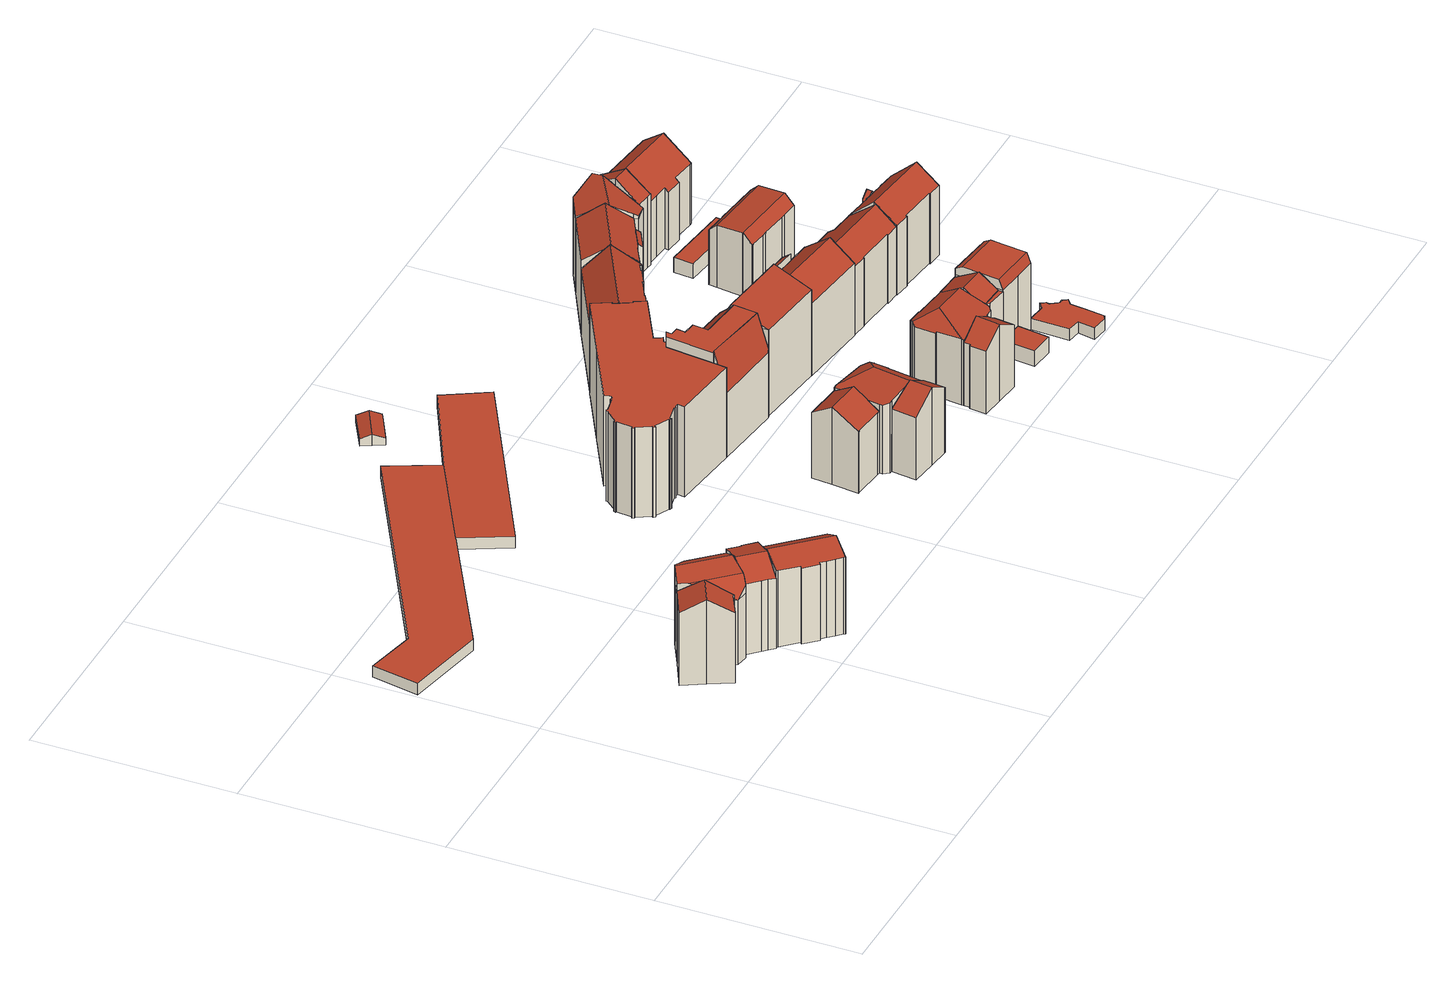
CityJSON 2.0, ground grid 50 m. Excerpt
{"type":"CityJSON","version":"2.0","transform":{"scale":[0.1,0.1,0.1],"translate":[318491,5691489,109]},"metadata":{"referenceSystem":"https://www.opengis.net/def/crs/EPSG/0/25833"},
"CityObjects":{
"building1":{"type":"Building","attributes":{"Gemeindeschluessel":14713000,"Geometrietyp2DReferenz":"3000","function":"31001_9998","roofType":"9999"},"children":["building1-1","building1-2","building1-3"]},
"building1-1":{"type":"BuildingPart","attributes":{"Dachtyp_tdc":"tdcGableRoof","Dachneigung":27.51,"QualitaetDacherkennung":45,"Geometrietyp2DReferenz":"3000","roofType":"3100","measuredHeight":22.39},"parents":["building1"],"geometry":[{"type":"MultiSurface","lod":"2","boundaries":[[[0,1,2,3]],[[1,4,5,2]],[[4,6,7,8,5]],[[9,10,11,12,13,14]],[[10,0,3,11]],[[15,16,6,4,1]],[[1,0,10,9,15]],[[3,2,5,8,17,12,11]],[[18,16,15]],[[17,8,7,19]],[[19,7,6,16,18]],[[9,14,18,15]],[[17,19,13,12]],[[14,13,19,18]]],"semantics":{"surfaces":[{"type":"WallSurface"},{"type":"RoofSurface"},{"type":"GroundSurface"},{"type":"ClosureSurface"}],"values":[0,0,0,0,0,1,1,2,0,3,3,0,3,3]}}]},
"building1-2":{"type":"BuildingPart","attributes":{"Dachtyp_tdc":"tdcGableRoof","Dachneigung":31.47,"QualitaetDacherkennung":44,"Geometrietyp2DReferenz":"3000","roofType":"3100","measuredHeight":22.16},"parents":["building1"],"geometry":[{"type":"MultiSurface","lod":"2","boundaries":[[[20,21,22,23,24]],[[25,26,27,28,29,30]],[[26,31,32,27]],[[31,33,34,32]],[[33,35,36,34]],[[35,37,38,36]],[[37,39,40,38]],[[39,41,42,40]],[[41,20,24,42]],[[37,35,33,31,26,25,43]],[[43,44,45,21,20,41,39,37]],[[24,23,46,47,48,28,27,32,34,36,38,40,42]],[[49,44,43]],[[47,46,50,51]],[[46,23,22,50]],[[51,50,45,44,49]],[[50,22,21,45]],[[25,30,52,49,43]],[[29,28,48,53]],[[47,51,53,48]],[[52,53,51,49]],[[29,53,52,30]]],"semantics":{"surfaces":[{"type":"WallSurface"},{"type":"RoofSurface"},{"type":"GroundSurface"},{"type":"ClosureSurface"}],"values":[0,0,0,0,0,0,0,0,0,1,1,2,0,3,3,3,3,0,3,3,3,3]}}]},
"building1-3":{"type":"BuildingPart","attributes":{"Dachtyp_tdc":"tdcFreeFormRoof","Dachneigung":1.65,"QualitaetDacherkennung":26,"Geometrietyp2DReferenz":"3000","roofType":"5000","measuredHeight":21.56},"parents":["building1"],"geometry":[{"type":"MultiSurface","lod":"2","boundaries":[[[54,55,56,57]],[[55,58,59,56]],[[58,60,61,59]],[[60,62,63,61]],[[62,29,28,63]],[[22,64,65,23]],[[64,66,67,65]],[[66,13,12,67]],[[7,54,57,8]],[[68,69,70,71,16,18,14,66]],[[30,72,73,74,75,76,52]],[[77,71,70,78,44,49,52,76]],[[7,6,77,76,54]],[[54,76,75,55]],[[55,75,74,58]],[[58,74,73,60]],[[60,73,72,62]],[[62,72,30,29]],[[66,14,13]],[[22,21,69,68,64]],[[64,68,66]],[[57,56,59,61,63,28,48,47,46,23,65,67,12,17,8]],[[48,28,29,53]],[[46,47,51,50]],[[47,48,53,51]],[[46,50,22,23]],[[8,17,19,7]],[[17,12,13,19]],[[78,45,44]],[[45,50,51,49,44]],[[49,51,53,52]],[[78,70,69,21,45]],[[50,45,21,22]],[[71,77,6,16]],[[16,6,7,19,18]],[[18,19,13,14]],[[29,30,52,53]]],"semantics":{"surfaces":[{"type":"WallSurface"},{"type":"RoofSurface"},{"type":"GroundSurface"},{"type":"ClosureSurface"}],"values":[0,0,0,0,0,0,0,0,0,1,1,1,0,0,0,0,0,0,0,0,0,2,3,3,3,3,3,3,0,3,3,0,3,0,3,3,3]}}]},
"building2":{"type":"Building","attributes":{"Dachtyp_tdc":"tdcGableRoof","Gemeindeschluessel":14713000,"Dachneigung":30.45,"QualitaetDacherkennung":76,"Geometrietyp2DReferenz":"3000","function":"31001_9998","roofType":"3100","measuredHeight":22.3},"geometry":[{"type":"MultiSurface","lod":"2","boundaries":[[[79,80,81,82]],[[80,83,84,81]],[[83,85,86,84]],[[85,87,88,86]],[[87,89,90,88]],[[89,91,92,90]],[[91,93,94,92]],[[93,95,96,94]],[[95,97,98,96]],[[97,99,100,98]],[[99,101,102,100]],[[101,103,104,102]],[[103,105,106,104]],[[105,79,82,106]],[[101,99,97,95]],[[95,93,91,89,87,85,83,80,79,105,103,101]],[[82,81,84,86,88,90,92,94,96,98,100,102,104,106]]],"semantics":{"surfaces":[{"type":"WallSurface"},{"type":"RoofSurface"},{"type":"GroundSurface"}],"values":[0,0,0,0,0,0,0,0,0,0,0,0,0,0,1,1,2]}}]},
"building3":{"type":"Building","attributes":{"Dachtyp_tdc":"tdcPolyFlatRoof","Gemeindeschluessel":14713000,"Dachneigung":0,"QualitaetDacherkennung":34,"Geometrietyp2DReferenz":"3000","function":"31001_2000","roofType":"1000","measuredHeight":3},"geometry":[{"type":"MultiSurface","lod":"2","boundaries":[[[107,108,109,110]],[[108,111,112,109]],[[111,113,114,112]],[[113,115,116,114]],[[115,117,118,116]],[[117,119,120,118]],[[119,107,110,120]],[[119,117,115,113,111,108,107]],[[110,109,112,114,116,118,120]]],"semantics":{"surfaces":[{"type":"WallSurface"},{"type":"RoofSurface"},{"type":"GroundSurface"}],"values":[0,0,0,0,0,0,0,1,2]}}]},
"building4":{"type":"Building","attributes":{"Dachtyp_tdc":"tdcPolyFlatRoof","Gemeindeschluessel":14713000,"Dachneigung":0,"QualitaetDacherkennung":31,"Geometrietyp2DReferenz":"3000","function":"31001_2000","roofType":"1000","measuredHeight":3},"geometry":[{"type":"MultiSurface","lod":"2","boundaries":[[[121,122,123,124]],[[122,125,126,123]],[[125,127,128,126]],[[127,129,130,128]],[[129,121,124,130]],[[129,127,125,122,121]],[[124,123,126,128,130]]],"semantics":{"surfaces":[{"type":"WallSurface"},{"type":"RoofSurface"},{"type":"GroundSurface"}],"values":[0,0,0,0,0,1,2]}}]},
"building5":{"type":"Building","attributes":{"Gemeindeschluessel":14713000,"Dachneigung":70.18,"Dachorientierung":-119.15,"MittlereTraufHoehe":112.25,"QualitaetDacherkennung":73,"ObjektHoehe":3,"BodenHoehe":109.99,"Geometrietyp2DReferenz":"3000","AbsoluteHoehe":112.99,"Dachflaeche":56.24,"function":"31001_9998","roofType":"3100","measuredHeight":3,"storeysAboveGround":1},"geometry":[{"type":"MultiSurface","lod":"2","boundaries":[[[131,132,133,134,135]],[[135,136,137,131]],[[138,139,140,141,142,143,144]],[[132,131,139,138]],[[131,137,140,139]],[[137,136,141,140]],[[136,135,142,141]],[[135,134,143,142]],[[134,133,144,143]],[[133,132,138,144]]],"semantics":{"surfaces":[{"type":"RoofSurface"},{"type":"GroundSurface"},{"type":"WallSurface"}],"values":[0,0,1,2,2,2,2,2,2,2]}}]},
"building6":{"type":"Building","attributes":{"Dachtyp_tdc":"tdcTentRoof","Gemeindeschluessel":14713000,"Dachneigung":0,"QualitaetDacherkennung":100,"Geometrietyp2DReferenz":"3000","function":"31001_9998","roofType":"3500","measuredHeight":23.93},"geometry":[{"type":"MultiSurface","lod":"2","boundaries":[[[145,146,147,148]],[[146,149,150,147]],[[149,151,152,150]],[[151,153,154,152]],[[153,155,156,154]],[[155,157,158,156]],[[157,159,160,158]],[[159,161,162,160]],[[161,163,164,162]],[[163,165,166,164]],[[165,167,168,166]],[[167,169,170,168]],[[169,171,172,170]],[[171,173,174,172]],[[173,175,176,174]],[[175,177,178,176]],[[177,179,180,178]],[[179,181,182,180]],[[179,177,175,173,171,169,167,165,163,161,159,157,155,153,151,149,146,145,183,184,185,186,187,188,189,190,191,192,193,194,195,196,197,198,199,200,201,202,203,204,205,206,181]],[[182,207,208,209,210,211,212,213,214,215,216,217,218,219,220,221,222,223,224,225,226,227,228,229,230,148,147,150,152,154,156,158,160,162,164,166,168,170,172,174,176,178,180]],[[181,206,207,182]],[[206,205,208,207]],[[205,204,209,208]],[[204,203,210,209]],[[203,202,211,210]],[[202,201,212,211]],[[201,200,213,212]],[[200,199,214,213]],[[199,198,215,214]],[[198,197,216,215]],[[197,196,217,216]],[[196,195,218,217]],[[195,194,219,218]],[[194,193,220,219]],[[193,192,221,220]],[[192,191,222,221]],[[191,190,223,222]],[[190,189,224,223]],[[189,188,225,224]],[[188,187,226,225]],[[187,186,227,226]],[[186,185,228,227]],[[185,184,229,228]],[[184,183,230,229]],[[183,145,148,230]]],"semantics":{"surfaces":[{"type":"WallSurface"},{"type":"RoofSurface"},{"type":"GroundSurface"}],"values":[0,0,0,0,0,0,0,0,0,0,0,0,0,0,0,0,0,0,1,2,0,0,0,0,0,0,0,0,0,0,0,0,0,0,0,0,0,0,0,0,0,0,0,0,0]}}]},
"building7":{"type":"Building","attributes":{"Gemeindeschluessel":14713000,"Geometrietyp2DReferenz":"3000","function":"31001_9998","roofType":"9999"},"children":["building7-1","building7-2","building7-3"]},
"building7-1":{"type":"BuildingPart","attributes":{"Dachtyp_tdc":"tdcGableRoof","Dachneigung":31.5,"QualitaetDacherkennung":71,"Geometrietyp2DReferenz":"3000","roofType":"3100","measuredHeight":20.59},"parents":["building7"],"geometry":[{"type":"MultiSurface","lod":"2","boundaries":[[[231,232,233,234,235]],[[232,236,237,233]],[[236,238,239,237]],[[238,240,241,239]],[[240,242,243,241]],[[242,244,245,243]],[[244,246,247,245]],[[242,240,238,236,232,231,248]],[[248,249,246,244,242]],[[250,251,234,233,237,239,241,243,245,247]],[[231,235,252,253,248]],[[235,234,251,252]],[[252,251,250,253]],[[253,249,248]],[[250,247,246,249,253]]],"semantics":{"surfaces":[{"type":"WallSurface"},{"type":"RoofSurface"},{"type":"GroundSurface"},{"type":"ClosureSurface"}],"values":[0,0,0,0,0,0,0,1,1,2,0,3,3,0,3]}}]},
"building7-2":{"type":"BuildingPart","attributes":{"Dachtyp_tdc":"tdcFreeFormRoof","Dachneigung":10.4,"QualitaetDacherkennung":37,"Geometrietyp2DReferenz":"3000","roofType":"5000","measuredHeight":20.01},"parents":["building7"],"geometry":[{"type":"MultiSurface","lod":"2","boundaries":[[[254,255,256,257]],[[255,235,234,256]],[[258,259,260,247,246]],[[259,261,262,260]],[[261,263,264,265,262]],[[266,267,268,269,270]],[[267,271,272,268]],[[271,273,274,272]],[[273,275,276,274]],[[275,277,278,276]],[[277,254,257,278]],[[273,271,267,279]],[[267,266,280,281,282,263,261,259,258,249,253,252,279]],[[252,235,255,254,277,275,273,279]],[[257,256,234,251,250,247,260,262,265,283,269,268,272,274,276,278]],[[251,234,235,252]],[[258,246,249]],[[253,250,251,252]],[[246,247,250,253,249]],[[270,280,266]],[[282,264,263]],[[283,265,264,282,281]],[[269,283,281,280,270]]],"semantics":{"surfaces":[{"type":"WallSurface"},{"type":"RoofSurface"},{"type":"GroundSurface"},{"type":"ClosureSurface"}],"values":[0,0,0,0,0,0,0,0,0,0,0,1,1,1,2,3,0,3,3,0,0,3,3]}}]},
"building7-3":{"type":"BuildingPart","attributes":{"Dachtyp_tdc":"tdcGableRoof","Dachneigung":32.29,"QualitaetDacherkennung":69,"Geometrietyp2DReferenz":"3000","roofType":"3100","measuredHeight":20.53},"parents":["building7"],"geometry":[{"type":"MultiSurface","lod":"2","boundaries":[[[264,284,285,265]],[[284,286,287,285]],[[286,288,289,287]],[[288,290,291,289]],[[290,292,293,291]],[[292,270,269,293]],[[290,288,286,284,264,282,294]],[[294,280,270,292,290]],[[283,265,285,287,289,291,293,269]],[[282,281,294]],[[264,265,283,281,282]],[[281,280,294]],[[269,270,280,281,283]]],"semantics":{"surfaces":[{"type":"WallSurface"},{"type":"RoofSurface"},{"type":"GroundSurface"},{"type":"ClosureSurface"}],"values":[0,0,0,0,0,0,1,1,2,0,3,0,3]}}]},
"building8":{"type":"Building","attributes":{"Gemeindeschluessel":14713000,"QualitaetDacherkennung":100,"Geometrietyp2DReferenz":"3000","function":"31001_9998","roofType":"9999"},"children":["building8-1","building8-2","building8-3"]},
"building8-1":{"type":"BuildingPart","attributes":{"Dachtyp_tdc":"tdcPolyFlatRoof","Dachneigung":71.91,"QualitaetDacherkennung":100,"Geometrietyp2DReferenz":"3000","roofType":"2100","measuredHeight":26.92},"parents":["building8"],"geometry":[{"type":"MultiSurface","lod":"2","boundaries":[[[295,296,297,298]],[[296,299,300,297]],[[299,301,302,300]],[[301,303,166,302]],[[303,304,305,306,166]],[[304,303,301,299,296,295,307]],[[298,297,300,302,166,306]],[[307,305,304]],[[295,298,306,305,307]]],"semantics":{"surfaces":[{"type":"WallSurface"},{"type":"RoofSurface"},{"type":"GroundSurface"},{"type":"ClosureSurface"}],"values":[0,0,0,0,0,1,2,0,3]}}]},
"building8-2":{"type":"BuildingPart","attributes":{"Dachtyp_tdc":"tdcPolyFlatRoof","Dachneigung":42.91,"QualitaetDacherkennung":100,"Geometrietyp2DReferenz":"3000","roofType":"2100","measuredHeight":26.57},"parents":["building8"],"geometry":[{"type":"MultiSurface","lod":"2","boundaries":[[[308,309,310,311]],[[309,312,313,310]],[[314,312,309,308]],[[311,310,313,315]],[[314,315,313,312]],[[308,311,315,314]]],"semantics":{"surfaces":[{"type":"WallSurface"},{"type":"RoofSurface"},{"type":"GroundSurface"},{"type":"ClosureSurface"}],"values":[0,0,1,2,3,3]}}]},
"building8-3":{"type":"BuildingPart","attributes":{"Dachtyp_tdc":"tdcPolyFlatRoof","Dachneigung":0,"QualitaetDacherkennung":100,"Geometrietyp2DReferenz":"3000","roofType":"1000","measuredHeight":26.57},"parents":["building8"],"geometry":[{"type":"MultiSurface","lod":"2","boundaries":[[[316,317,308,311,318]],[[317,316,319,320,321,322,323,305,307,295,324,314]],[[315,313,298,306,164,162,325,326,327,318,311]],[[324,295,298,313,312]],[[305,323,164,306]],[[323,322,162,164]],[[322,321,325,162]],[[321,320,326,325]],[[320,319,327,326]],[[319,316,318,327]],[[314,308,317]],[[314,315,311,308]],[[312,314,324]],[[312,313,315,314]],[[306,298,295,307,305]]],"semantics":{"surfaces":[{"type":"WallSurface"},{"type":"RoofSurface"},{"type":"GroundSurface"},{"type":"ClosureSurface"}],"values":[0,1,2,0,0,0,0,0,0,0,0,3,0,3,3]}}]},
"building9":{"type":"Building","attributes":{"Dachtyp_tdc":"tdcFreeFormRoof","Gemeindeschluessel":14713000,"Dachneigung":19.64,"QualitaetDacherkennung":24,"Geometrietyp2DReferenz":"3000","function":"31001_9998","roofType":"5000","measuredHeight":26.27},"geometry":[{"type":"MultiSurface","lod":"2","boundaries":[[[328,329,330,331]],[[329,332,333,330]],[[332,334,335,333]],[[334,336,337,335]],[[336,338,339,337]],[[338,340,341,339]],[[340,342,343,341]],[[342,344,345,343]],[[344,346,347,345]],[[346,348,349,347]],[[348,350,351,349]],[[350,352,353,351]],[[352,354,355,353]],[[354,356,357,355]],[[356,358,359,357]],[[358,328,331,359]],[[354,360,361,328,358,356]],[[360,352,350,348,346,344,342,340,338,336,334,332,329,361]],[[329,328,361]],[[354,352,360]],[[331,330,333,335,337,339,341,343,345,347,349,351,353,355,357,359]]],"semantics":{"surfaces":[{"type":"WallSurface"},{"type":"RoofSurface"},{"type":"GroundSurface"}],"values":[0,0,0,0,0,0,0,0,0,0,0,0,0,0,0,0,1,1,0,0,2]}}]},
"building10":{"type":"Building","attributes":{"Dachtyp_tdc":"tdcGableRoof","Gemeindeschluessel":14713000,"Dachneigung":43.96,"QualitaetDacherkennung":39,"Geometrietyp2DReferenz":"3000","function":"31001_9998","roofType":"3100","measuredHeight":23.81},"geometry":[{"type":"MultiSurface","lod":"2","boundaries":[[[362,363,364,365]],[[363,366,367,364]],[[366,368,369,367]],[[368,370,371,369]],[[370,372,373,371]],[[372,374,375,373]],[[374,376,377,375]],[[376,378,379,377]],[[378,380,381,379]],[[380,382,383,381]],[[382,384,385,383]],[[384,386,387,385]],[[386,388,389,387]],[[388,390,391,389]],[[390,392,393,391]],[[392,394,395,393]],[[394,396,397,395]],[[396,398,399,397]],[[398,400,401,399]],[[400,402,403,401]],[[402,404,405,403]],[[404,362,365,405]],[[400,398,396,394,392,390]],[[390,388,386,384,382,380,378,376,374,372,370,368,366,363,362,404,402,400]],[[365,364,367,369,371,373,375,377,379,381,383,385,387,389,391,393,395,397,399,401,403,405]]],"semantics":{"surfaces":[{"type":"WallSurface"},{"type":"RoofSurface"},{"type":"GroundSurface"}],"values":[0,0,0,0,0,0,0,0,0,0,0,0,0,0,0,0,0,0,0,0,0,0,1,1,2]}}]},
"building11":{"type":"Building","attributes":{"Gemeindeschluessel":14713000,"Geometrietyp2DReferenz":"3000","function":"31001_9998","roofType":"9999"},"children":["building11-1","building11-2","building11-3","building11-4"]},
"building11-1":{"type":"BuildingPart","attributes":{"Dachtyp_tdc":"tdcGableRoof","Dachneigung":31.92,"QualitaetDacherkennung":75,"Geometrietyp2DReferenz":"3000","roofType":"3100","measuredHeight":20.39},"parents":["building11"],"geometry":[{"type":"MultiSurface","lod":"2","boundaries":[[[406,407,408,409]],[[410,411,412,413]],[[411,414,415,412]],[[414,416,417,415]],[[416,418,419,417]],[[418,420,421,419]],[[420,422,423,421]],[[422,424,425,423]],[[424,406,409,425]],[[420,418,416,414,411,410,426,427]],[[427,428,407,406,424,422,420]],[[409,408,429,413,412,415,417,419,421,423,425]],[[430,428,427]],[[429,408,407,428,430]],[[426,430,427]],[[410,413,429,430,426]]],"semantics":{"surfaces":[{"type":"WallSurface"},{"type":"RoofSurface"},{"type":"GroundSurface"},{"type":"ClosureSurface"}],"values":[0,0,0,0,0,0,0,0,0,1,1,2,0,3,0,3]}}]},
"building11-2":{"type":"BuildingPart","attributes":{"Dachtyp_tdc":"tdcFreeFormRoof","Dachneigung":14.93,"QualitaetDacherkennung":39,"Geometrietyp2DReferenz":"3000","roofType":"5000","measuredHeight":19.81},"parents":["building11"],"geometry":[{"type":"MultiSurface","lod":"2","boundaries":[[[431,432,433,434]],[[432,435,436,433]],[[437,438,439,440,441]],[[438,442,443,439]],[[442,444,410,413,443]],[[445,446,447,408,407]],[[446,448,449,447]],[[448,450,451,449]],[[450,452,453,451]],[[452,454,455,453]],[[454,456,457,455]],[[456,458,459,457]],[[458,431,434,459]],[[454,452,450,448,446,460]],[[446,445,428,430,426,444,442,438,437,461,462,463,464,460]],[[464,465,435,432,431,458,456,454,460]],[[434,433,436,466,467,440,439,443,413,429,408,447,449,451,453,455,457,459]],[[468,465,464]],[[466,436,435,465,468]],[[437,441,461]],[[463,468,464]],[[441,440,467,462,461]],[[462,467,466,468,463]],[[445,407,428]],[[426,410,444]],[[407,408,429,430,428]],[[430,429,413,410,426]]],"semantics":{"surfaces":[{"type":"WallSurface"},{"type":"RoofSurface"},{"type":"GroundSurface"},{"type":"ClosureSurface"}],"values":[0,0,0,0,0,0,0,0,0,0,0,0,0,1,1,1,2,0,3,0,0,3,3,0,0,3,3]}}]},
"building11-3":{"type":"BuildingPart","attributes":{"Dachtyp_tdc":"tdcGableRoof","Dachneigung":29.43,"QualitaetDacherkennung":76,"Geometrietyp2DReferenz":"3000","roofType":"3100","measuredHeight":20.28},"parents":["building11"],"geometry":[{"type":"MultiSurface","lod":"2","boundaries":[[[469,470,471,436,435]],[[470,472,473,471]],[[472,474,475,473]],[[474,476,477,475]],[[476,478,479,477]],[[478,480,481,479]],[[482,441,440,483]],[[478,476,474,472,470,469,465,468,463,484]],[[484,461,441,482,485,480,478]],[[440,467,466,436,471,473,475,477,479,481,483]],[[462,461,484]],[[467,440,441,461,462]],[[469,435,465]],[[463,462,484]],[[435,436,466,468,465]],[[468,466,467,462,463]],[[482,483,481,480,485]]],"semantics":{"surfaces":[{"type":"WallSurface"},{"type":"RoofSurface"},{"type":"GroundSurface"},{"type":"ClosureSurface"}],"values":[0,0,0,0,0,0,0,1,1,2,0,3,0,0,3,3,3]}}]},
"building11-4":{"type":"BuildingPart","attributes":{"Dachtyp_tdc":"tdcPolyFlatRoof","Dachneigung":0,"QualitaetDacherkennung":18,"Geometrietyp2DReferenz":"3000","roofType":"1000","measuredHeight":17.13},"parents":["building11"],"geometry":[{"type":"MultiSurface","lod":"2","boundaries":[[[480,486,487,481]],[[486,488,489,487]],[[488,482,483,489]],[[482,488,486,480,485]],[[481,487,489,483]],[[481,483,482,485,480]]],"semantics":{"surfaces":[{"type":"WallSurface"},{"type":"RoofSurface"},{"type":"GroundSurface"},{"type":"ClosureSurface"}],"values":[0,0,0,1,2,3]}}]},
"building12":{"type":"Building","attributes":{"Gemeindeschluessel":14713000,"Geometrietyp2DReferenz":"3000","function":"31001_9998","roofType":"9999"},"children":["building12-1","building12-2"]},
"building12-1":{"type":"BuildingPart","attributes":{"Dachtyp_tdc":"tdcPolyFlatRoof","Dachneigung":37.78,"QualitaetDacherkennung":28,"Geometrietyp2DReferenz":"3000","roofType":"2100","measuredHeight":20.73},"parents":["building12"],"geometry":[{"type":"MultiSurface","lod":"2","boundaries":[[[490,491,492,493,494]],[[491,495,496,492]],[[495,497,498,496]],[[497,499,500,501,498]],[[502,499,497,495,491,490]],[[493,492,496,498,501]],[[500,499,502]],[[494,500,502,490]],[[494,493,501,500]]],"semantics":{"surfaces":[{"type":"WallSurface"},{"type":"RoofSurface"},{"type":"GroundSurface"},{"type":"ClosureSurface"}],"values":[0,0,0,0,1,2,0,0,3]}}]},
"building12-2":{"type":"BuildingPart","attributes":{"Dachtyp_tdc":"tdcGableRoof","Dachneigung":37.09,"QualitaetDacherkennung":60,"Geometrietyp2DReferenz":"3000","roofType":"3100","measuredHeight":23.81},"parents":["building12"],"geometry":[{"type":"MultiSurface","lod":"2","boundaries":[[[500,503,504,501]],[[503,505,506,504]],[[505,507,508,506]],[[507,509,510,508]],[[509,511,512,510]],[[511,513,514,512]],[[513,515,516,514]],[[515,517,518,516]],[[517,494,493,518]],[[513,511,509,507]],[[507,505,503,500,494,517,515,513]],[[493,501,504,506,508,510,512,514,516,518]],[[500,501,493,494]]],"semantics":{"surfaces":[{"type":"WallSurface"},{"type":"RoofSurface"},{"type":"GroundSurface"},{"type":"ClosureSurface"}],"values":[0,0,0,0,0,0,0,0,0,1,1,2,3]}}]},
"building13":{"type":"Building","attributes":{"Dachtyp_tdc":"tdcPolyFlatRoof","Gemeindeschluessel":14713000,"Dachneigung":0,"QualitaetDacherkennung":64,"Geometrietyp2DReferenz":"3000","function":"31001_9998","roofType":"1000","measuredHeight":4.2},"geometry":[{"type":"MultiSurface","lod":"2","boundaries":[[[519,520,521,522]],[[520,523,524,521]],[[523,525,487,524]],[[525,519,522,487]],[[525,523,520,519]],[[522,521,524,487]]],"semantics":{"surfaces":[{"type":"WallSurface"},{"type":"RoofSurface"},{"type":"GroundSurface"}],"values":[0,0,0,0,1,2]}}]},
"building14":{"type":"Building","attributes":{"Dachtyp_tdc":"tdcFreeFormRoof","Gemeindeschluessel":14713000,"Dachneigung":0.489,"QualitaetDacherkennung":69,"Geometrietyp2DReferenz":"3000","function":"31001_9998","roofType":"5000","measuredHeight":20.23},"geometry":[{"type":"MultiSurface","lod":"2","boundaries":[[[526,527,528,529]],[[527,530,531,528]],[[530,532,533,531]],[[532,534,535,533]],[[534,536,537,535]],[[536,538,539,537]],[[538,526,529,539]],[[530,540,541,534,532]],[[542,543,544,545]],[[546,545,544,541,540]],[[527,546,540,530]],[[526,545,546,527]],[[534,541,544,543,536]],[[536,543,542,538]],[[538,542,545,526]],[[529,528,531,533,535,537,539]]],"semantics":{"surfaces":[{"type":"WallSurface"},{"type":"RoofSurface"},{"type":"GroundSurface"}],"values":[0,0,0,0,0,0,0,1,1,1,0,0,0,0,0,2]}}]},
"building15":{"type":"Building","attributes":{"Gemeindeschluessel":14713000,"Geometrietyp2DReferenz":"3000","function":"31001_9998","roofType":"9999"},"children":["building15-1","building15-2","building15-3","building15-4"]},
"building15-1":{"type":"BuildingPart","attributes":{"Dachtyp_tdc":"tdcPolyFlatRoof","Dachneigung":34.88,"QualitaetDacherkennung":26,"Geometrietyp2DReferenz":"3000","roofType":"2100","measuredHeight":19.72},"parents":["building15"],"geometry":[{"type":"MultiSurface","lod":"2","boundaries":[[[547,548,549]],[[547,550,551,548]],[[550,552,553,551]],[[552,554,555,556,553]],[[554,552,550,547]],[[548,551,553,556]],[[549,555,554,547]],[[549,548,556,555]]],"semantics":{"surfaces":[{"type":"WallSurface"},{"type":"RoofSurface"},{"type":"GroundSurface"},{"type":"ClosureSurface"}],"values":[0,0,0,0,1,2,0,3]}}]},
"building15-2":{"type":"BuildingPart","attributes":{"Dachtyp_tdc":"tdcFreeFormRoof","Dachneigung":17.4,"QualitaetDacherkennung":20,"Geometrietyp2DReferenz":"3000","roofType":"5000","measuredHeight":22.73},"parents":["building15"],"geometry":[{"type":"MultiSurface","lod":"2","boundaries":[[[557,558,559,560]],[[561,562,563,564]],[[562,565,566,563]],[[565,567,568,566]],[[569,557,560,570]],[[571,572,573,574,575,576,577]],[[578,562,579,580,581,582,571,577,583]],[[565,578,583,584,567]],[[561,585,579,562]],[[562,578,565]],[[569,586,574,573,557]],[[557,573,572,587,558]],[[560,559,588,564,563,566,568,589,570]],[[564,588,590,561]],[[588,559,558,590]],[[570,589,591,569]],[[589,568,567,591]],[[584,583,577]],[[586,575,574]],[[591,576,575,586,569]],[[567,584,577,576,591]],[[587,572,571,582]],[[585,580,579]],[[590,581,580,585,561]],[[558,587,582,581,590]]],"semantics":{"surfaces":[{"type":"WallSurface"},{"type":"RoofSurface"},{"type":"GroundSurface"},{"type":"ClosureSurface"}],"values":[0,0,0,0,0,1,1,0,0,0,0,0,2,3,3,3,3,0,0,3,3,0,0,3,3]}}]},
"building15-3":{"type":"BuildingPart","attributes":{"Dachtyp_tdc":"tdcGableRoof","Dachneigung":35.89,"QualitaetDacherkennung":59,"Geometrietyp2DReferenz":"3000","roofType":"3100","measuredHeight":23.37},"parents":["building15"],"geometry":[{"type":"MultiSurface","lod":"2","boundaries":[[[555,592,593,556]],[[592,594,403,593]],[[594,595,596,403]],[[595,597,399,596]],[[597,586,569,570,399]],[[584,549,548,568,567]],[[598,575,586,597,595]],[[595,594,592,555,549,584,577,598]],[[556,593,403,596,399,570,589,568,548]],[[555,556,548,549]],[[576,575,598]],[[589,570,569,591]],[[591,569,586,575,576]],[[577,576,598]],[[589,591,567,568]],[[584,567,591,576,577]]],"semantics":{"surfaces":[{"type":"WallSurface"},{"type":"RoofSurface"},{"type":"GroundSurface"},{"type":"ClosureSurface"}],"values":[0,0,0,0,0,0,1,1,2,3,0,3,3,0,3,3]}}]},
"building15-4":{"type":"BuildingPart","attributes":{"Dachtyp_tdc":"tdcGableRoof","Dachneigung":36.27,"QualitaetDacherkennung":56,"Geometrietyp2DReferenz":"3000","roofType":"3100","measuredHeight":23.43},"parents":["building15"],"geometry":[{"type":"MultiSurface","lod":"2","boundaries":[[[599,600,601,602]],[[600,585,561,564,601]],[[587,603,604,559,558]],[[603,605,606,604]],[[605,607,608,606]],[[607,609,610,608]],[[609,599,602,610]],[[605,603,587,582,611]],[[611,580,585,600,599,609,607,605]],[[602,601,564,588,559,604,606,608,610]],[[581,580,611]],[[588,564,561,590]],[[590,561,585,580,581]],[[582,581,611]],[[588,590,558,559]],[[587,558,590,581,582]]],"semantics":{"surfaces":[{"type":"WallSurface"},{"type":"RoofSurface"},{"type":"GroundSurface"},{"type":"ClosureSurface"}],"values":[0,0,0,0,0,0,0,1,1,2,0,3,3,0,3,3]}}]},
"building16":{"type":"Building","attributes":{"Dachtyp_tdc":"tdcPolyFlatRoof","Gemeindeschluessel":14713000,"Dachneigung":0,"QualitaetDacherkennung":11,"Geometrietyp2DReferenz":"3000","function":"31001_9998","roofType":"1000","measuredHeight":3},"geometry":[{"type":"MultiSurface","lod":"2","boundaries":[[[612,613,614,615]],[[613,616,617,614]],[[616,618,531,617]],[[618,619,620,531]],[[619,621,622,620]],[[621,623,624,622]],[[623,625,626,624]],[[625,627,628,626]],[[627,629,630,628]],[[629,631,632,630]],[[631,633,634,632]],[[633,635,636,634]],[[635,637,638,636]],[[637,639,640,638]],[[639,641,642,640]],[[641,612,615,642]],[[641,639,637,635,633,631,629,627,625,623,621,619,618,616,613,612]],[[615,614,617,531,620,622,624,626,628,630,632,634,636,638,640,642]]],"semantics":{"surfaces":[{"type":"WallSurface"},{"type":"RoofSurface"},{"type":"GroundSurface"}],"values":[0,0,0,0,0,0,0,0,0,0,0,0,0,0,0,0,1,2]}}]},
"building17":{"type":"Building","attributes":{"Dachtyp_tdc":"tdcFreeFormRoof","Gemeindeschluessel":14713000,"Dachneigung":38.91,"QualitaetDacherkennung":44,"Geometrietyp2DReferenz":"3000","function":"31001_9998","roofType":"5000","measuredHeight":22.31},"geometry":[{"type":"MultiSurface","lod":"2","boundaries":[[[643,644,645,646,647,648,649,650,651,652,653,654,655]],[[656,657,644,643]],[[657,658,645,644]],[[658,659,646,645]],[[659,660,647,646]],[[660,661,648,647]],[[661,662,649,648]],[[662,663,650,649]],[[663,664,651,650]],[[664,665,652,651]],[[665,666,653,652]],[[666,667,654,653]],[[667,668,655,654]],[[668,656,643,655]],[[669,666,665,664,663,662,661,660,670]],[[656,668,667,669,670,659,658,657]],[[660,659,670]],[[667,666,669]]],"semantics":{"surfaces":[{"type":"GroundSurface"},{"type":"WallSurface"},{"type":"RoofSurface"}],"values":[0,1,1,1,1,1,1,1,1,1,1,1,1,1,2,2,1,1]}}]},
"building18":{"type":"Building","attributes":{"Dachtyp_tdc":"tdcCutGableRoof","Gemeindeschluessel":14713000,"Dachneigung":2.81,"QualitaetDacherkennung":57,"Geometrietyp2DReferenz":"3000","function":"31001_9998","roofType":"9999","measuredHeight":16.9},"geometry":[{"type":"MultiSurface","lod":"2","boundaries":[[[671,672,673,674]],[[672,675,676,673]],[[675,677,678,676]],[[677,679,680,678]],[[679,681,682,680]],[[681,683,684,682]],[[683,685,686,684]],[[685,687,688,686]],[[687,689,690,688]],[[689,691,692,690]],[[691,693,694,692]],[[693,695,696,694]],[[695,697,698,696]],[[697,699,700,698]],[[699,701,702,700]],[[701,703,704,702]],[[703,705,706,704]],[[705,707,708,706]],[[707,671,674,708]],[[685,683,681,679,677,675,672,671,707]],[[703,701,699,697,695,693,691,689,687]],[[707,705,703,687,685]],[[674,673,676,678,680,682,684,686,688,690,692,694,696,698,700,702,704,706,708]]],"semantics":{"surfaces":[{"type":"WallSurface"},{"type":"RoofSurface"},{"type":"GroundSurface"}],"values":[0,0,0,0,0,0,0,0,0,0,0,0,0,0,0,0,0,0,0,1,1,1,2]}}]},
"building19":{"type":"Building","attributes":{"Dachtyp_tdc":"tdcPolyFlatRoof","Gemeindeschluessel":14713000,"Dachneigung":0,"QualitaetDacherkennung":64,"Geometrietyp2DReferenz":"3000","function":"31001_9998","roofType":"1000","measuredHeight":3.9},"geometry":[{"type":"MultiSurface","lod":"2","boundaries":[[[709,710,711,712]],[[710,713,714,711]],[[713,715,716,714]],[[715,717,718,716]],[[717,709,712,718]],[[717,715,713,710,709]],[[712,711,714,716,718]]],"semantics":{"surfaces":[{"type":"WallSurface"},{"type":"RoofSurface"},{"type":"GroundSurface"}],"values":[0,0,0,0,0,1,2]}}]},
"building20":{"type":"Building","attributes":{"Gemeindeschluessel":14713000,"Geometrietyp2DReferenz":"3000","function":"31001_9998","roofType":"9999"},"children":["building20-1","building20-2"]},
"building20-1":{"type":"BuildingPart","attributes":{"Dachtyp_tdc":"tdcGableRoof","Dachneigung":42.85,"QualitaetDacherkennung":62,"Geometrietyp2DReferenz":"3000","roofType":"3100","measuredHeight":22.75},"parents":["building20"],"geometry":[{"type":"MultiSurface","lod":"2","boundaries":[[[719,720,721,722]],[[720,723,724,721]],[[723,725,726,724]],[[725,727,728,726]],[[727,729,730,728]],[[729,731,732,730]],[[731,733,734,732]],[[733,735,736,734]],[[735,737,738,736]],[[737,739,740,741,738]],[[742,743,744,745,746]],[[743,747,748,744]],[[747,749,750,748]],[[749,751,752,750]],[[751,719,722,752]],[[747,743,742,753,754,755,756,739,737,735,733,731]],[[731,729,727,725,723,720,719,751,749,747]],[[722,721,724,726,728,730,732,734,736,738,741,757,758,745,744,748,750,752]],[[756,740,739]],[[759,754,753]],[[758,757,755,754,759]],[[757,741,740,756,755]],[[742,746,759,753]],[[746,745,758,759]]],"semantics":{"surfaces":[{"type":"WallSurface"},{"type":"RoofSurface"},{"type":"GroundSurface"},{"type":"ClosureSurface"}],"values":[0,0,0,0,0,0,0,0,0,0,0,0,0,0,0,1,1,2,0,0,3,3,0,3]}}]},
"building20-2":{"type":"BuildingPart","attributes":{"Dachtyp_tdc":"tdcFreeFormRoof","Dachneigung":45.86,"QualitaetDacherkennung":8,"Geometrietyp2DReferenz":"3000","roofType":"5000","measuredHeight":17.52},"parents":["building20"],"geometry":[{"type":"MultiSurface","lod":"2","boundaries":[[[760,746,745,761]],[[740,762,763,741]],[[762,764,765,763]],[[764,766,767,765]],[[766,768,769,767]],[[768,770,771,769]],[[770,760,761,771]],[[766,764,762,740,756,772]],[[772,754,759,746,760,770,768,766]],[[761,745,758,757,741,763,765,767,769,771]],[[759,758,745,746]],[[755,754,772]],[[757,758,759,754,755]],[[756,755,772]],[[757,755,756,740,741]]],"semantics":{"surfaces":[{"type":"WallSurface"},{"type":"RoofSurface"},{"type":"GroundSurface"},{"type":"ClosureSurface"}],"values":[0,0,0,0,0,0,0,1,1,2,3,0,3,0,3]}}]},
"building21":{"type":"Building","attributes":{"Dachtyp_tdc":"tdcGableRoof","Gemeindeschluessel":14713000,"Dachneigung":37.94,"QualitaetDacherkennung":61,"Geometrietyp2DReferenz":"3000","function":"31001_9998","roofType":"3100","measuredHeight":21.56},"geometry":[{"type":"MultiSurface","lod":"2","boundaries":[[[773,774,775,776]],[[774,777,778,775]],[[777,779,780,778]],[[779,781,782,780]],[[781,783,784,782]],[[783,785,786,784]],[[785,787,788,786]],[[787,789,790,788]],[[789,791,792,790]],[[791,793,794,792]],[[793,795,796,794]],[[795,797,798,796]],[[797,799,800,798]],[[799,773,776,800]],[[795,793,791,789,787,785,783,781,779,777,774,773]],[[773,799,797,795]],[[776,775,778,780,782,784,786,788,790,792,794,796,798,800]]],"semantics":{"surfaces":[{"type":"WallSurface"},{"type":"RoofSurface"},{"type":"GroundSurface"}],"values":[0,0,0,0,0,0,0,0,0,0,0,0,0,0,1,1,2]}}]}
},
"vertices":[
[337,183,188],[307,238,226],[307,238,2],[337,183,2],[277,290,195],[277,290,2],[352,329,195],[352,329,173],[352,329,2],[400,214,187],[395,215,188],[395,215,2],[400,214,2],[400,214,173],[400,214,176],[375,274,226],[365,298,213],[375,274,2],[375,274,202],[375,274,173],
[471,181,189],[443,210,189],[443,210,173],[443,210,2],[471,181,2],[530,292,206],[554,265,206],[554,265,2],[530,292,2],[530,292,173],[530,292,195],[557,268,205],[557,268,2],[583,240,206],[583,240,2],[581,238,206],[581,238,2],[536,196,224],[536,196,2],[494,156,189],[494,156,2],[482,170,189],[482,170,2],[485,250,224],[477,242,217],[473,238,214],[473,238,2],[485,250,2],[498,262,2],[485,250,218],[473,238,173],[485,250,173],[498,262,218],[498,262,173],
[408,359,173],[420,366,173],[420,366,2],[408,359,2],[432,368,173],[432,368,2],[463,363,173],[463,363,2],[467,358,173],[467,358,2],[434,202,173],[434,202,2],[404,206,173],[404,206,2],[434,202,195],[443,210,209],[447,214,216],[361,306,216],[467,358,196],[463,363,195],[432,368,205],[420,366,211],[408,359,218],[352,329,216],[473,238,217],
[588,56,208],[574,71,208],[574,71,5],[588,56,5],[563,82,208],[563,82,5],[559,79,206],[559,79,5],[529,110,206],[529,110,5],[533,114,208],[533,114,5],[498,153,208],[498,153,5],[494,156,208],[494,156,5],[538,197,228],[538,197,5],[581,238,193],[581,238,5],[690,122,193],[690,122,5],[647,81,228],[647,81,5],[604,39,208],[604,39,5],[602,42,208],[602,42,5],
[206,753,38],[1,793,38],[1,793,8],[206,753,8],[23,912,38],[23,912,8],[150,884,38],[150,884,8],[731,1212,38],[731,1212,8],[791,1088,38],[791,1088,8],[544,947,38],[544,947,8],
[1090,1103,39],[603,831,39],[603,831,9],[1090,1103,9],[544,947,39],[544,947,9],[791,1088,39],[791,1088,9],[1028,1211,39],[1028,1211,9],
[831,1277,40],[845,1252,29],[904,1284,29],[925,1296,29],[912,1321,40],[898,1347,29],[818,1302,29],[845,1252,10],[831,1277,10],[818,1302,10],[898,1347,10],[912,1321,10],[925,1296,10],[904,1284,10],
[1239,886,245],[1235,884,245],[1235,884,6],[1239,886,6],[1258,844,245],[1258,844,6],[1261,845,245],[1261,845,6],[1276,819,245],[1276,819,6],[1151,748,245],[1151,748,6],[1162,729,245],[1162,729,6],[1149,722,245],[1149,722,6],[1148,715,245],[1148,715,6],[1131,707,245],[1131,707,6],[1114,555,245],[1114,555,6],[938,576,245],[938,576,6],[940,594,245],[940,594,6],[932,595,245],[932,595,6],[926,592,245],[926,592,6],[925,595,245],[925,595,6],[886,587,245],[886,587,6],[886,584,245],[886,584,6],[880,585,245],[880,585,6],[1215,929,245],[1057,841,245],[903,755,245],[911,740,245],[904,735,245],[898,736,245],[897,733,245],[859,725,245],[857,728,245],[852,725,245],[853,722,245],[827,693,245],[824,695,245],[821,689,245],[824,688,245],[820,649,245],[816,648,245],[818,642,245],[821,643,245],[840,609,245],[838,606,245],[842,602,245],[844,605,245],[880,588,245],[880,588,6],[844,605,6],[842,602,6],[838,606,6],[840,609,6],[821,643,6],[818,642,6],[816,648,6],[820,649,6],[824,688,6],[821,689,6],[824,695,6],[827,693,6],[853,722,6],[852,725,6],[857,728,6],[859,725,6],[897,733,6],[898,736,6],[904,735,6],[911,740,6],[903,755,6],[1057,841,6],[1215,929,6],
[1333,180,179],[1332,169,179],[1332,169,4],[1333,180,4],[1333,180,177],[1335,169,177],[1335,169,4],[1331,128,177],[1331,128,4],[1328,128,179],[1328,128,4],[1275,134,210],[1275,134,4],[1209,142,169],[1209,142,4],[1216,204,170],[1216,204,4],[1281,190,210],[1266,194,201],[1281,190,4],[1286,190,4],[1286,190,204],[1281,190,203],
[1346,272,178],[1343,273,180],[1343,273,4],[1346,272,4],[1216,204,191],[1209,205,190],[1209,205,4],[1198,218,187],[1198,218,4],[1199,226,187],[1199,226,168],[1199,226,4],[1218,343,187],[1226,342,189],[1226,342,4],[1218,343,4],[1218,343,178],[1328,330,179],[1328,330,4],[1341,314,185],[1341,314,4],[1347,306,181],[1347,306,4],[1349,305,179],[1349,305,4],[1302,287,204],[1215,328,187],[1209,292,187],[1204,257,187],[1209,292,4],
[1192,227,168],[1192,227,4],[1113,236,167],[1113,236,4],[1109,236,167],[1109,236,4],[1116,302,209],[1116,302,4],[1121,354,178],[1121,354,4],[1209,292,209],
[1297,564,272],[1294,535,184],[1294,535,6],[1297,564,6],[1290,535,183],[1290,535,6],[1290,534,179],[1290,534,6],[1114,555,176],[1118,588,275],[1118,588,272],[1118,588,6],[1290,564,272],
[1197,673,237],[1308,658,239],[1308,658,6],[1197,673,6],[1304,623,271],[1304,623,6],[1194,635,272],[1194,635,6],
[1165,677,272],[1197,673,272],[1165,677,6],[1168,699,272],[1148,701,272],[1147,701,272],[1148,715,272],[1131,707,272],[1304,623,272],[1147,701,6],[1148,701,6],[1168,699,6],
[1294,535,237],[1308,658,223],[1308,658,9],[1294,535,9],[1308,661,218],[1308,661,9],[1312,661,218],[1312,661,9],[1314,660,218],[1314,660,9],[1328,659,218],[1328,659,9],[1377,653,219],[1377,653,9],[1382,670,189],[1382,670,9],[1434,663,189],[1434,663,9],[1433,657,200],[1433,657,9],[1447,644,220],[1447,644,9],[1482,639,221],[1482,639,9],[1489,638,221],[1489,638,9],[1473,513,237],[1473,513,9],[1295,534,237],[1295,534,9],[1295,535,237],[1295,535,9],[1485,609,271],[1305,630,271],
[1466,918,191],[1464,917,191],[1464,917,9],[1466,918,9],[1462,920,194],[1462,920,9],[1445,911,194],[1445,911,9],[1446,909,192],[1446,909,9],[1406,886,192],[1406,886,9],[1404,888,194],[1404,888,9],[1361,864,194],[1361,864,9],[1361,862,192],[1361,862,9],[1309,832,192],[1309,832,9],[1308,834,194],[1308,834,9],[1276,819,195],[1276,819,9],[1261,845,221],[1261,845,9],[1258,844,221],[1258,844,9],[1242,872,247],[1242,872,9],[1235,884,234],[1235,884,9],[1239,886,234],[1239,886,9],[1215,929,186],[1215,929,9],[1407,1036,186],[1407,1036,9],[1438,980,247],[1438,980,9],[1469,924,194],[1469,924,9],[1471,921,191],[1471,921,9],
[1506,147,175],[1507,163,175],[1507,163,7],[1506,147,7],[1618,156,177],[1617,148,177],[1617,148,7],[1618,156,7],[1624,142,172],[1624,142,7],[1619,97,172],[1619,97,7],[1618,92,172],[1618,92,7],[1556,99,211],[1556,99,7],[1498,105,173],[1498,105,7],[1503,147,173],[1503,147,7],[1610,156,182],[1563,159,211],[1516,162,181],[1563,159,7],[1563,159,181],
[1576,302,173],[1576,300,174],[1576,300,7],[1576,302,7],[1663,290,174],[1663,290,7],[1647,180,189],[1645,165,185],[1645,165,7],[1647,180,7],[1647,180,178],[1632,155,182],[1632,155,7],[1618,156,182],[1507,163,181],[1508,168,182],[1508,168,7],[1515,232,179],[1515,232,7],[1512,232,177],[1512,232,7],[1517,285,175],[1517,285,7],[1529,295,180],[1529,295,7],[1539,304,174],[1539,304,7],[1539,306,173],[1539,306,7],[1566,248,205],[1651,209,197],[1654,229,202],[1655,238,205],[1655,239,205],[1661,282,179],[1655,239,7],[1654,229,7],[1655,239,204],
[1663,290,175],[1689,287,175],[1689,287,7],[1689,289,174],[1689,289,7],[1728,284,175],[1728,284,7],[1728,283,176],[1728,283,7],[1722,223,210],[1722,223,7],[1718,175,178],[1718,175,7],[1656,179,178],[1656,179,7],[1654,229,210],[1703,176,178],
[1716,163,178],[1716,163,7],[1663,170,178],[1663,170,7],
[1549,631,216],[1552,652,200],[1552,652,8],[1549,631,8],[1549,631,198],[1552,653,198],[1552,653,8],[1611,646,198],[1611,646,8],[1608,624,215],[1608,624,198],[1608,624,8],[1608,624,216],
[1668,617,198],[1668,617,8],[1668,613,201],[1668,613,8],[1660,553,247],[1660,553,8],[1653,491,200],[1653,491,8],[1473,513,200],[1473,513,8],[1481,575,247],[1481,575,8],[1489,638,198],[1489,638,8],[1492,637,198],[1492,637,8],
[1780,156,49],[1769,77,49],[1769,77,7],[1780,156,7],[1708,84,49],[1708,84,7],[1716,163,49],
[1846,251,182],[1843,220,182],[1843,220,6],[1846,251,6],[1835,150,182],[1835,150,6],[1780,156,182],[1780,156,6],[1716,163,182],[1716,163,6],[1728,283,182],[1728,283,6],[1848,268,182],[1848,268,6],[1836,160,208],[1717,173,208],[1848,268,199],[1728,283,198],[1726,264,209],[1846,251,209],[1843,220,208],
[1567,977,206],[1567,977,9],[1567,977,197],[1572,968,199],[1572,968,9],[1522,940,198],[1522,940,9],[1516,949,206],[1516,949,197],[1516,949,9],
[1613,1148,194],[1693,1139,194],[1693,1139,9],[1613,1148,9],[1666,1015,194],[1664,1003,194],[1664,1003,9],[1666,1015,9],[1622,995,194],[1622,995,9],[1617,1005,194],[1617,1005,9],[1550,1114,194],[1550,1114,9],[1687,1111,236],[1693,1139,230],[1613,1148,215],[1550,1114,213],[1562,1093,221],[1584,1058,234],[1588,1051,236],[1622,995,202],[1666,1015,199],[1667,1018,200],[1679,1076,223],[1684,1096,231],[1617,1005,208],[1617,1005,197],[1666,1015,198],[1550,1114,208],[1693,1139,204],[1679,1076,9],[1584,1058,9],[1679,1076,194],[1584,1058,194],
[1515,950,198],[1515,950,9],[1469,924,197],[1439,979,243],[1439,979,9],[1407,1036,208],[1584,1058,243],
[1701,1011,197],[1669,1014,198],[1669,1014,9],[1701,1011,9],[1730,1135,204],[1730,1135,9],[1723,1071,243],[1723,1071,9],[1716,1013,200],[1716,1013,9],[1716,1009,197],[1716,1009,9],[1679,1076,243],
[1859,8,36],[1866,50,36],[1866,50,6],[1859,8,6],[1833,56,36],[1833,56,6],[1835,150,36],[1882,145,36],[1882,145,6],[1896,157,36],[1896,157,6],[1905,145,36],[1905,145,6],[1903,137,36],[1903,137,6],[1917,118,36],[1917,118,6],[1927,117,36],[1927,117,6],[1935,106,36],[1935,106,6],[1921,95,36],[1921,95,6],[1918,61,36],[1918,61,6],[1911,7,36],[1911,7,6],[1907,7,36],[1907,7,6],[1899,2,36],[1899,2,6],
[1795,477,9],[1694,488,9],[1694,487,9],[1653,491,9],[1668,613,9],[1673,612,9],[1728,605,9],[1731,621,9],[1788,615,9],[1786,599,9],[1846,592,9],[1831,471,9],[1795,475,9],[1795,477,191],[1694,488,191],[1694,487,190],[1653,491,190],[1668,613,175],[1673,612,175],[1728,605,176],[1731,621,163],[1788,615,163],[1786,599,175],[1846,592,176],[1831,471,190],[1795,475,190],[1837,523,232],[1659,543,232],
[1698,861,155],[1703,861,155],[1703,861,10],[1698,861,10],[1759,854,155],[1759,854,10],[1760,857,152],[1760,857,10],[1827,849,152],[1827,849,10],[1827,846,155],[1827,846,10],[1876,841,155],[1876,841,10],[1873,820,175],[1873,820,10],[1865,754,179],[1865,754,10],[1862,730,154],[1862,730,10],[1821,735,154],[1821,735,10],[1810,736,154],[1810,736,10],[1742,744,154],[1742,744,10],[1729,745,154],[1729,745,10],[1688,750,154],[1688,750,10],[1684,751,154],[1684,751,10],[1687,774,179],[1687,774,10],[1687,775,178],[1687,775,10],[1695,840,175],[1695,840,10],
[1703,901,50],[1708,949,50],[1708,949,11],[1703,901,11],[1709,950,50],[1709,950,11],[1887,929,50],[1887,929,11],[1881,879,50],[1881,879,11],
[1970,453,195],[1970,455,196],[1970,455,10],[1970,453,10],[1872,466,196],[1872,466,10],[1872,464,195],[1872,464,10],[1831,469,194],[1831,469,10],[1831,471,196],[1831,471,10],[1838,527,237],[1838,527,10],[1846,592,177],[1846,592,10],[1850,591,177],[1850,591,10],[1919,582,177],[1919,582,10],[1919,583,177],[1919,583,165],[1919,583,10],[1978,576,177],[2023,570,177],[2023,570,10],[1978,576,10],[1978,576,148],[2016,506,237],[2016,506,10],[2009,450,196],[2009,450,10],[2009,449,195],[2009,449,10],[1979,575,177],[1950,579,177],[1943,580,177],[1933,581,177],[1943,580,10],[1979,575,10],[1979,575,147],
[1965,578,162],[1965,578,10],[1919,591,165],[1919,591,10],[1926,595,170],[1926,595,10],[1944,593,185],[1944,593,10],[1960,591,168],[1960,591,10],[1965,587,162],[1965,587,10],[1943,580,185],
[1902,1062,227],[1899,1036,207],[1899,1036,11],[1902,1062,11],[1894,992,172],[1894,992,11],[1888,992,172],[1888,992,11],[1828,1000,172],[1828,1000,11],[1826,990,164],[1826,990,11],[1782,995,164],[1782,995,11],[1783,1005,172],[1783,1005,11],[1748,1009,172],[1748,1009,11],[1720,1012,171],[1720,1012,11],[1716,1013,171],[1716,1013,11],[1724,1084,227],[1724,1084,11],[1730,1135,189],[1730,1135,11],[1908,1113,189],[1908,1113,11]
]}
